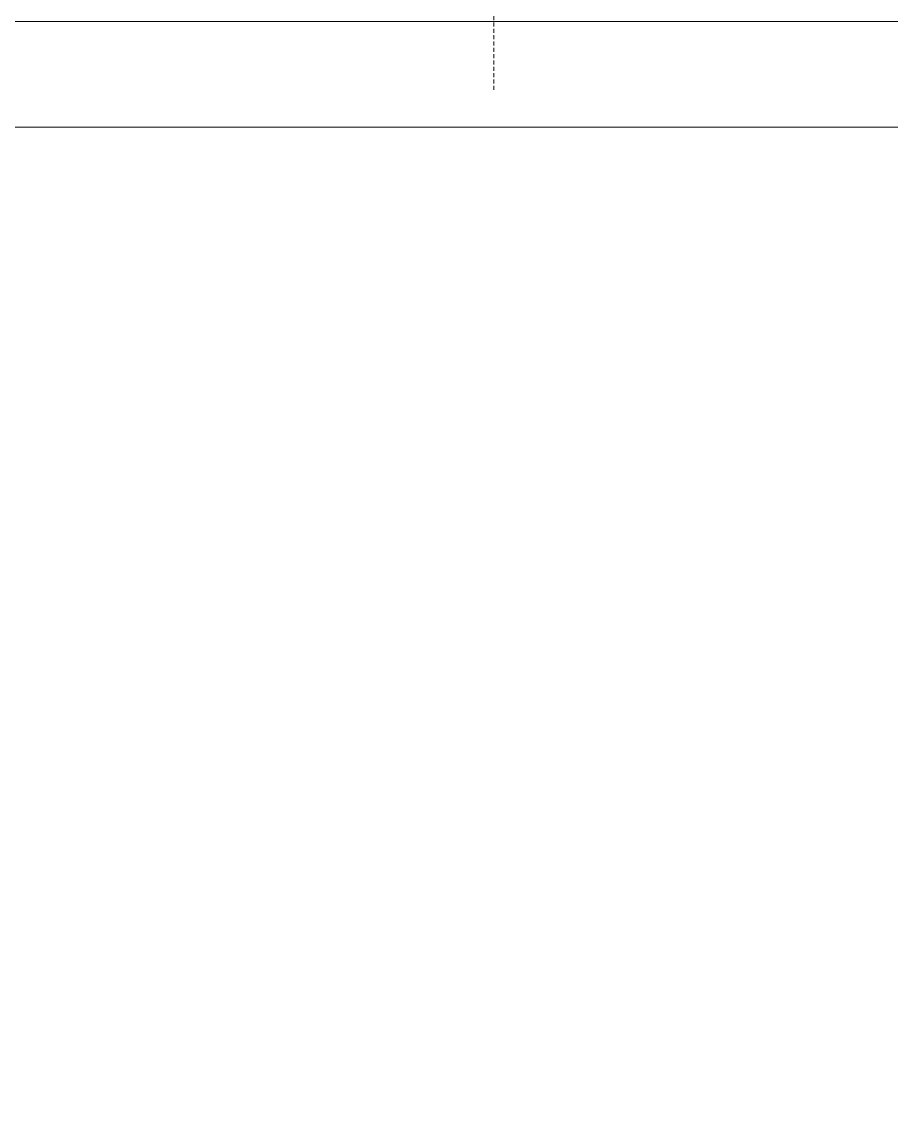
# Model space of a CAD drawing. Header units: millimetres. Extents: x -853228 to -774597, y -17231 to 22435.
# Drawn here: x -807606 to -807194, y 7432 to 7944 of the extents above; entities that cross this region are included whole.
import ezdxf

# ---------------------------------------------------------------- set-up
doc = ezdxf.new("R2010")
doc.units = ezdxf.units.MM
doc.linetypes.add('DPA_Hidden 50', pattern=[3, 2, -1])
for name, color, linetype, lineweight in [('A-CLNG', 2, 'Continuous', 9), ('A-CLNG-PATT', 2, 'Continuous', 9), ('A-DETL', 1, 'Continuous', 70), ('A-GLAZ-CURT', 2, 'Continuous', 9)]:
    doc.layers.add(name, color=color, linetype=linetype, lineweight=lineweight)

# ---------------------------------------------------------------- blocks, each defined once
blk = doc.blocks.new('PPLS-PP19_Custom Tile Pattern - Custom Tile Pattern-V50-4261-01 ENLARGED UPPER PLATFORM LEVEL - REFLECTED CEILING PLAN - SHEET 2')
at = {"layer": 'A-GLAZ-CURT'}
for p, q in [((-300, 0), (300, 0)), ((300, 0), (-300, 0)), ((195.99, 0), (213.31, 0)), ((213.31, 0), (195.99, 0)), ((230.06, 0), (300, 0)), ((-300, -50), (300, -50)), ((300, -50), (-300, -50))]:
    blk.add_line(p, q, dxfattribs=at)
for points, knots in [([(136.44, 0), (121.66, 0), (86.93, 0), (51.16, 0), (31.18, 0)], [-106.750556, -106.750556, -106.750556, -106.750556, -59.610984, 0, 0, 0, 0]), ([(168.37, 0), (167.68, 0), (162.47, 0), (147.02, 0), (109.77, 0), (76.86, 0), (57.82, 0), (46.51, 0), (41.18, 0), (36.02, 0), (35.54, 0), (35.54, 0)], [-543.375029, -543.375029, -543.375029, -543.375029, -530.793311, -458.593899, -401.860199, -357.622665, -341.267687, -334.000314, -326.15566, -319.318397, -317.489778, -317.489778, -317.489778, -317.489778]), ([(96.99, 0), (97.21, 0), (100.44, 0), (108.97, 0), (120.79, 0), (139.94, 0), (163.31, 0), (185.23, 0), (193.62, 0), (194.69, 0), (194.79, 0)], [-2247.281247, -2247.281247, -2247.281247, -2247.281247, -2233.599744, -2052.234781, -1843.028543, -1530.39897, -1095.004608, -529.74427, -295.064701, -265.121568, -265.121568, -265.121568, -265.121568]), ([(114.39, 0), (114.2, 0), (112.08, 0), (105.89, 0), (98.87, 0), (97.02, 0)], [-8148.58938, -8148.58938, -8148.58938, -8148.58938, -8105.191388, -7723.759874, -7575.105152, -7575.105152, -7575.105152, -7575.105152]), ([(97.06, 0), (107.78, 0), (125.23, 0), (132.42, 0), (134.6, 0)], [-240.000754, -240.000754, -240.000754, -240.000754, -194.761443, -152.241002, -152.241002, -152.241002, -152.241002]), ([(97.61, 0), (111.16, 0), (124.77, 0), (138.28, 0), (138.53, 0)], [-333.215778, -333.215778, -333.215778, -333.215778, -291.370682, -290.5735, -290.5735, -290.5735, -290.5735]), ([(98.07, 0), (99.37, 0), (108.21, 0), (116.36, 0), (128.63, 0), (128.95, 0)], [-67.897822, -67.897822, -67.897822, -67.897822, -63.759246, -39.050993, -35.895543, -35.895543, -35.895543, -35.895543]), ([(129.02, 0), (129.02, 0), (124.41, 0), (122.35, 0), (114.96, 0), (108.04, 0), (103.09, 0)], [-35.386604, -35.386604, -35.386604, -35.386604, -31.430235, -22.807238, -15.488593, 0, 0, 0, 0]), ([(157.9, 0), (156.77, 0), (151.67, 0), (143.29, 0), (134.04, 0), (126.24, 0), (118.6, 0), (114.23, 0), (111.98, 0), (105.66, 0), (105.23, 0), (105.23, 0)], [-10292.955006, -10292.955006, -10292.955006, -10292.955006, -10098.273015, -9847.788484, -9677.714971, -9567.007022, -9453.21225, -9220.200448, -9012.77275, -8966.157302, -8929.495943, -8929.495943, -8929.495943, -8929.495943]), ([(105.26, 0), (105.52, 0), (111.01, 0), (112.65, 0), (113.59, 0)], [-8920.561005, -8920.561005, -8920.561005, -8920.561005, -8814.835624, -8577.462505, -8577.462505, -8577.462505, -8577.462505]), ([(128.58, 0), (128.8, 0), (130.16, 0), (139.26, 0), (152.67, 0), (161.24, 0), (162.19, 0), (162.75, 0)], [-633.326174, -633.326174, -633.326174, -633.326174, -627.736123, -618.981161, -602.094757, -592.980799, -581.414464, -581.414464, -581.414464, -581.414464]), ([(137.1, 0), (136, 0), (133.64, 0), (129.87, 0), (129.11, 0)], [-670.405967, -670.405967, -670.405967, -670.405967, -651.020627, -640.742133, -640.742133, -640.742133, -640.742133]), ([(193.8, 0), (193.33, 0), (190.11, 0), (183.13, 0), (171, 0), (161.95, 0), (161.28, 0), (158.35, 0), (157.85, 0), (157.77, 0)], [-11665.349007, -11665.349007, -11665.349007, -11665.349007, -11565.880756, -11105.624034, -10839.086983, -10768.332124, -10666.779182, -10580.760289, -10550.278881, -10550.278881, -10550.278881, -10550.278881]), ([(300, 0), (286.53, 0), (254.22, 0), (207.11, 0), (177.41, 0), (159.34, 0), (158.33, 0), (158.3, 0)], [-285.253232, -285.253232, -285.253232, -285.253232, -244.693688, -187.987675, -143.776725, -129.632772, -123.352749, -123.352749, -123.352749, -123.352749]), ([(159.07, 0), (159.13, 0), (160.84, 0), (165.21, 0), (174.15, 0), (185.98, 0), (208.82, 0), (219.42, 0), (230.06, 0)], [-115.643202, -115.643202, -115.643202, -115.643202, -114.681583, -87.660824, -65.295536, -41.623857, -24.459831, 0, 0, 0, 0]), ([(162.75, 0), (165.4, 0), (170.91, 0), (172.61, 0), (172.61, 0)], [-111.264224, -111.264224, -111.264224, -111.264224, -56.742688, -19.085662, -19.085662, -19.085662, -19.085662]), ([(234.91, 0), (232.46, 0), (226.12, 0), (221.1, 0), (200.27, 0), (182.99, 0), (174.27, 0), (169.67, 0), (168.99, 0)], [-9350.374165, -9350.374165, -9350.374165, -9350.374165, -9221.510254, -9016.44624, -8717.832359, -8253.978395, -8152.463617, -8069.855175, -8069.855175, -8069.855175, -8069.855175]), ([(215.22, 0), (214.62, 0), (210.55, 0), (203.98, 0), (187.54, 0), (175.3, 0), (169.49, 0)], [-203.825446, -203.825446, -203.825446, -203.825446, -198.527383, -184.406837, -162.427601, -142.916156, -142.916156, -142.916156, -142.916156]), ([(171.51, 0), (176.48, 0), (193.23, 0), (201.73, 0), (208.81, 0), (213.51, 0), (226.71, 0), (234.92, 0)], [-7971.819559, -7971.819559, -7971.819559, -7971.819559, -7784.112253, -7606.717214, -7289.299508, -7042.621073, -6660.473425, -6660.473425, -6660.473425, -6660.473425]), ([(172.07, 0), (177.66, 0), (187.87, 0), (201.08, 0), (207.47, 0), (213.96, 0), (215.11, 0)], [-255.364076, -255.364076, -255.364076, -255.364076, -237.955587, -223.92608, -215.862851, -208.75215, -208.75215, -208.75215, -208.75215]), ([(300, 0), (288.22, 0), (262, 0), (230.43, 0), (219.94, 0), (219.02, 0)], [-12528.858583, -12528.858583, -12528.858583, -12528.858583, -11905.454923, -11162.864862, -10856.732305, -10856.732305, -10856.732305, -10856.732305]), ([(219.9, 0), (220.86, 0), (225.01, 0), (231.17, 0), (234.93, 0)], [-10670.940496, -10670.940496, -10670.940496, -10670.940496, -10511.382485, -10228.038349, -10228.038349, -10228.038349, -10228.038349]), ([(235.49, 0), (236.98, 0), (249.55, 0), (266.73, 0), (281.71, 0), (291.71, 0), (296.52, 0), (297.86, 0), (298.09, 0)], [-6651.550015, -6651.550015, -6651.550015, -6651.550015, -6582.165592, -6068.460911, -5766.029927, -5566.724884, -5280.360606, -5199.253518, -5199.253518, -5199.253518, -5199.253518]), ([(235.79, 0), (239.5, 0), (244.08, 0), (246.54, 0), (246.96, 0)], [-10206.460975, -10206.460975, -10206.460975, -10206.460975, -9925.173265, -9834.877357, -9834.877357, -9834.877357, -9834.877357]), ([(247.1, 0), (246.76, 0), (245.04, 0), (240.67, 0), (236.72, 0), (236.05, 0)], [-9649.085549, -9649.085549, -9649.085549, -9649.085549, -9581.591397, -9406.094246, -9370.397836, -9370.397836, -9370.397836, -9370.397836]), ([(284.76, 0), (284.76, 0), (285.09, 0), (287.47, 0), (293.59, 0), (297.76, 0), (300, 0)], [-4110.630118, -4110.630118, -4110.630118, -4110.630118, -4053.389046, -3959.664717, -3862.421465, -3746.95702, -3746.95702, -3746.95702, -3746.95702]), ([(297.38, 0), (295.84, 0), (291.62, 0), (285.38, 0), (284.87, 0)], [-4803.172655, -4803.172655, -4803.172655, -4803.172655, -4358.271401, -4143.037883, -4143.037883, -4143.037883, -4143.037883])]:
    blk.add_open_spline(points, degree=3, knots=knots, dxfattribs=at)
for points in [[(168.74, 0), (168.74, 0), (169.81, 0), (171.51, 0)], [(195.11, 0), (194.91, 0), (194.44, 0), (193.8, 0)]]:
    blk.add_open_spline(points, degree=3, dxfattribs=at)
blk = doc.blocks.new('PPLS-PP19_Custom Tile Pattern - Custom Tile Pattern-V51-4261-01 ENLARGED UPPER PLATFORM LEVEL - REFLECTED CEILING PLAN - SHEET 2')
at = {"layer": 'A-GLAZ-CURT'}
for p, q in [((-300, 0), (300, 0)), ((300, 0), (-300, 0)), ((-293.07, 0), (-275.75, 0)), ((-275.75, 0), (-293.07, 0)), ((-222.32, 0), (-205, 0)), ((-205, 0), (-222.32, 0)), ((-300, -50), (300, -50)), ((300, -50), (-300, -50))]:
    blk.add_line(p, q, dxfattribs=at)
at = {"layer": 'A-GLAZ-CURT', "flags": 128}
for points in [[(-300, 0), (-291.56, 0), (-283.3, 0), (-275.2, 0), (-267.26, 0), (-259.45, 0), (-251.77, 0), (-244.2, 0), (-236.74, 0), (-229.36, 0), (-222.06, 0), (-214.83, 0), (-207.71, 0), (-200.76, 0), (-194.02, 0), (-187.54, 0), (-181.38, 0), (-175.58, 0), (-170.25, 0), (-165.64, 0), (-162.01, 0), (-159.53, 0), (-158.29, 0)], [(-125.17, 0), (-128.55, 0), (-134.16, 0), (-140.03, 0), (-145.5, 0), (-150.63, 0), (-155.53, 0), (-160.27, 0), (-164.95, 0), (-169.65, 0), (-174.47, 0), (-179.49, 0), (-184.81, 0), (-190.44, 0), (-196.37, 0), (-202.58, 0), (-209.04, 0), (-215.73, 0), (-222.63, 0), (-229.72, 0), (-236.97, 0), (-244.39, 0), (-251.96, 0), (-259.67, 0), (-267.51, 0), (-275.48, 0), (-283.55, 0), (-291.73, 0), (-300, 0)], [(-157.46, 0), (-154.52, 0), (-149.42, 0), (-141.84, 0), (-132.81, 0), (-126.08, 0)]]:
    blk.add_lwpolyline(points, dxfattribs=at)
at = {"layer": 'A-GLAZ-CURT'}
for points, knots in [([(-300, 0), (-284.65, 0), (-236.57, 0), (-192.04, 0), (-164.19, 0), (-158.58, 0)], [-5323.127839, -5323.127839, -5323.127839, -5323.127839, -4502.809032, -2700.551212, -2217.969933, -2217.969933, -2217.969933, -2217.969933]), ([(-89.3, 0), (-101.9, 0), (-137.66, 0), (-202.69, 0), (-262.56, 0), (-294.48, 0), (-300, 0)], [-18663.623344, -18663.623344, -18663.623344, -18663.623344, -17136.203329, -15131.813646, -13729.592194, -13439.944408, -13439.944408, -13439.944408, -13439.944408]), ([(-159.21, 0), (-159.55, 0), (-163.36, 0), (-174.02, 0), (-185.59, 0), (-209.77, 0), (-232.01, 0), (-255.22, 0), (-262.59, 0), (-264.9, 0), (-265.4, 0)], [-2257.973564, -2257.973564, -2257.973564, -2257.973564, -2237.412286, -2029.680487, -1755.085331, -1400.429864, -858.079193, -543.655514, -208.940337, 0, 0, 0, 0]), ([(-258.6, 0), (-257.91, 0), (-254.26, 0), (-242.92, 0), (-232.76, 0), (-227.27, 0)], [-5722.54675, -5722.54675, -5722.54675, -5722.54675, -5657.471696, -5413.335975, -5108.045086, -5108.045086, -5108.045086, -5108.045086]), ([(-227.29, 0), (-228.25, 0), (-231.84, 0), (-233.46, 0), (-234, 0)], [-900.070533, -900.070533, -900.070533, -900.070533, -846.069444, -682.911962, -682.911962, -682.911962, -682.911962]), ([(-233.49, 0), (-233.44, 0), (-232.38, 0), (-231.15, 0), (-227.86, 0), (-227.8, 0)], [-455.274641, -455.274641, -455.274641, -455.274641, -440.605512, -119.536984, -113.81866, -113.81866, -113.81866, -113.81866]), ([(-227.19, 0), (-225.58, 0), (-220.7, 0), (-213.1, 0), (-200.2, 0), (-185.8, 0), (-172.42, 0), (-160.64, 0), (-158.69, 0)], [-5106.589556, -5106.589556, -5106.589556, -5106.589556, -5017.494783, -4832.723979, -4666.091899, -4349.945572, -4000.813434, -3879.041757, -3879.041757, -3879.041757, -3879.041757]), ([(-133.82, 0), (-135.51, 0), (-137.8, 0), (-149.31, 0), (-162.01, 0), (-177.91, 0), (-199.46, 0), (-215.44, 0), (-225.49, 0), (-226.73, 0)], [-2731.647847, -2731.647847, -2731.647847, -2731.647847, -2418.507304, -2308.929706, -2113.765672, -1763.376603, -1422.553702, -978.033455, -910.549282, -910.549282, -910.549282, -910.549282]), ([(-223.63, 0), (-219.39, 0), (-206.17, 0), (-188.58, 0), (-171.16, 0), (-162.11, 0), (-158.24, 0)], [-5463.295695, -5463.295695, -5463.295695, -5463.295695, -5161.076232, -4739.070012, -4465.409639, -4259.902252, -4259.902252, -4259.902252, -4259.902252]), ([(-158.24, 0), (-144.25, 0), (-126.46, 0), (-110.8, 0), (-99.5, 0), (-91.46, 0)], [-2208.119805, -2208.119805, -2208.119805, -2208.119805, -1002.059161, -460.363443, 0, 0, 0, 0]), ([(-137.88, 0), (-140.56, 0), (-147.66, 0), (-147.69, 0), (-155.08, 0), (-158.1, 0)], [-3187.727384, -3187.727384, -3187.727384, -3187.727384, -2919.378265, -2477.344047, -2281.459998, -2281.459998, -2281.459998, -2281.459998]), ([(-157.64, 0), (-155.76, 0), (-148.09, 0), (-136.84, 0), (-127.33, 0), (-124.19, 0), (-123.43, 0), (-123.28, 0)], [-4249.229985, -4249.229985, -4249.229985, -4249.229985, -4149.119819, -3839.893365, -3647.167523, -3488.92562, -3439.852845, -3439.852845, -3439.852845, -3439.852845]), ([(-152.35, 0), (-151.03, 0), (-147.71, 0), (-143.57, 0), (-138.62, 0)], [-3494.978217, -3494.978217, -3494.978217, -3494.978217, -3371.022232, -3227.460399, -3227.460399, -3227.460399, -3227.460399]), ([(-118.78, 0), (-121.86, 0), (-126.28, 0), (-136.96, 0), (-147.46, 0), (-150.03, 0), (-150.57, 0)], [-5938.474035, -5938.474035, -5938.474035, -5938.474035, -5700.061948, -5508.838257, -5298.784692, -5196.16478, -5196.16478, -5196.16478, -5196.16478]), ([(-150.34, 0), (-150.07, 0), (-147.75, 0), (-142.6, 0), (-127.26, 0), (-107.3, 0), (-90.42, 0), (-75.26, 0), (-68.41, 0), (-65.12, 0), (-63.63, 0)], [-4948.728362, -4948.728362, -4948.728362, -4948.728362, -4883.323924, -4440.880425, -4054.690705, -3793.097032, -3402.597032, -3144.956779, -3050.982048, -2969.237017, -2969.237017, -2969.237017, -2969.237017]), ([(-26.75, 0), (-27.82, 0), (-36.18, 0), (-53.55, 0), (-78.2, 0), (-110.94, 0), (-130.52, 0), (-147.74, 0), (-149.07, 0)], [-8718.362214, -8718.362214, -8718.362214, -8718.362214, -8532.293389, -8073.216054, -7508.296369, -7004.680444, -6449.282163, -6277.220794, -6277.220794, -6277.220794, -6277.220794]), ([(-148.23, 0), (-146.94, 0), (-140.15, 0), (-137.28, 0), (-133.93, 0), (-128.78, 0), (-126.5, 0)], [-6162.058746, -6162.058746, -6162.058746, -6162.058746, -6017.569127, -5560.701257, -5364.112219, -5231.017328, -5231.017328, -5231.017328, -5231.017328]), ([(-89.75, 0), (-93.82, 0), (-105.51, 0), (-122.65, 0), (-139.03, 0), (-146.11, 0), (-146.95, 0)], [-1611.312725, -1611.312725, -1611.312725, -1611.312725, -1374.161226, -945.742622, -741.901385, -489.130243, -489.130243, -489.130243, -489.130243]), ([(-146.69, 0), (-146.59, 0), (-145.49, 0), (-135.69, 0), (-128.29, 0), (-125.15, 0)], [-420.34245, -420.34245, -420.34245, -420.34245, -406.956646, -290.263673, 0, 0, 0, 0]), ([(-127.41, 0), (-131.63, 0), (-133.16, 0), (-134.09, 0), (-134.15, 0)], [-8540.990293, -8540.990293, -8540.990293, -8540.990293, -8266.114998, -8246.473386, -8246.473386, -8246.473386, -8246.473386]), ([(-134.15, 0), (-133.32, 0), (-130.31, 0), (-117.33, 0), (-92.04, 0), (-74.02, 0), (-62.74, 0), (-60.36, 0), (-59.97, 0)], [-7657.439573, -7657.439573, -7657.439573, -7657.439573, -7293.749979, -6839.55839, -6236.997189, -5713.340575, -5140.470607, -5006.787413, -5006.787413, -5006.787413, -5006.787413]), ([(-120.13, 0), (-120.14, 0), (-120.24, 0), (-121.3, 0), (-129.25, 0), (-133.82, 0)], [-2933.992132, -2933.992132, -2933.992132, -2933.992132, -2920.575025, -2840.280255, -2731.647847, -2731.647847, -2731.647847, -2731.647847]), ([(-113.43, 0), (-113.44, 0), (-113.96, 0), (-119.73, 0), (-125.43, 0), (-127.03, 0), (-127.41, 0)], [-328.499627, -328.499627, -328.499627, -328.499627, -282.672656, -98.539552, -24.539552, 0, 0, 0, 0]), ([(-126.5, 0), (-122.44, 0), (-108.71, 0), (-86.68, 0), (-63.44, 0), (-54.4, 0), (-48.53, 0), (-33.47, 0), (-26.03, 0), (-21.22, 0)], [-5231.017328, -5231.017328, -5231.017328, -5231.017328, -4994.692869, -4542.524482, -4008.285538, -3689.699207, -3546.54457, -3315.260113, -2989.152759, -2989.152759, -2989.152759, -2989.152759]), ([(-125.15, 0), (-124.93, 0), (-121.96, 0), (-113.01, 0), (-98.9, 0), (-85.29, 0), (-71.67, 0), (-65.93, 0), (-65.07, 0)], [-3362.7396, -3362.7396, -3362.7396, -3362.7396, -3342.215224, -3074.362186, -2902.289527, -2605.247022, -2322.099534, -2241.8264, -2241.8264, -2241.8264, -2241.8264]), ([(-122.08, 0), (-122.01, 0), (-121.69, 0), (-121.2, 0), (-120.88, 0)], [-3136.336417, -3136.336417, -3136.336417, -3136.336417, -3110.304437, -3035.164275, -3035.164275, -3035.164275, -3035.164275]), ([(-36.33, 0), (-36.43, 0), (-37.27, 0), (-45.02, 0), (-46.13, 0), (-60.59, 0), (-81.23, 0), (-99.51, 0), (-114.02, 0), (-117.28, 0), (-118.78, 0)], [-1855.773136, -1855.773136, -1855.773136, -1855.773136, -1810.870157, -1672.078046, -1405.135169, -1060.00838, -740.068933, -229.489605, -116.330425, 0, 0, 0, 0]), ([(-117.74, 0), (-117.19, 0), (-114.78, 0), (-113.43, 0), (-113.43, 0)], [-821.249067, -821.249067, -821.249067, -821.249067, -394.672656, -330.879064, -330.879064, -330.879064, -330.879064]), ([(-36.62, 0), (-36.62, 0), (-40.35, 0), (-44.32, 0), (-58.97, 0), (-85.2, 0), (-107.61, 0), (-116.56, 0), (-117.56, 0)], [-4069.478503, -4069.478503, -4069.478503, -4069.478503, -3858.647035, -3538.256648, -2842.901703, -2193.204658, -1433.981041, -985.49888, -985.49888, -985.49888, -985.49888]), ([(-115.82, 0), (-114.96, 0), (-110.41, 0), (-99.64, 0), (-92.02, 0), (-90.05, 0)], [-5724.064692, -5724.064692, -5724.064692, -5724.064692, -5430.283136, -5103.229623, -4993.333029, -4993.333029, -4993.333029, -4993.333029]), ([(9.32, 0), (9.08, 0), (7.65, 0), (2.57, 0), (-12.23, 0), (-25.64, 0), (-40, 0), (-56.24, 0), (-75.59, 0), (-94, 0), (-112.01, 0), (-114.94, 0), (-115.63, 0)], [-2922.926651, -2922.926651, -2922.926651, -2922.926651, -2882.788014, -2720.818881, -2518.50168, -2125.455881, -1792.521578, -1466.981642, -1208.454564, -789.402658, -501.969187, -243.577221, -243.577221, -243.577221, -243.577221]), ([(-91.46, 0), (-90.09, 0), (-84.7, 0), (-77.43, 0), (-72.73, 0), (-72.64, 0), (-72.64, 0)], [-19832.387487, -19832.387487, -19832.387487, -19832.387487, -19753.885894, -19541.04734, -19478.625389, -19471.062469, -19471.062469, -19471.062469, -19471.062469]), ([(-89.32, 0), (-86.07, 0), (-68.98, 0), (-46.06, 0), (-26.05, 0), (-20.53, 0)], [-4979.605671, -4979.605671, -4979.605671, -4979.605671, -4799.173296, -4065.652676, -3775.446925, -3775.446925, -3775.446925, -3775.446925]), ([(-72.93, 0), (-75.51, 0), (-80.85, 0), (-86.96, 0), (-89.14, 0)], [-19442.345229, -19442.345229, -19442.345229, -19442.345229, -18935.241197, -18670.125109, -18670.125109, -18670.125109, -18670.125109]), ([(-63.96, 0), (-64.13, 0), (-72.5, 0), (-80.63, 0), (-86.16, 0)], [-2171.769325, -2171.769325, -2171.769325, -2171.769325, -2007.031671, -1681.3698, -1681.3698, -1681.3698, -1681.3698]), ([(-29.03, 0), (-33.97, 0), (-43.74, 0), (-56.37, 0), (-71.66, 0), (-77.83, 0), (-82.66, 0), (-83.28, 0), (-83.28, 0)], [-2680.714891, -2680.714891, -2680.714891, -2680.714891, -2413.671296, -2161.752162, -2006.592567, -1646.621388, -1424.436217, -1393.971743, -1393.971743, -1393.971743, -1393.971743]), ([(-83.28, 0), (-83.28, 0), (-82.91, 0), (-76.14, 0), (-62.97, 0), (-48.14, 0), (-36.49, 0), (-33.57, 0), (-29.94, 0), (-28.57, 0)], [-1393.4169, -1393.4169, -1393.4169, -1393.4169, -1353.722004, -1274.333717, -1073.56893, -651.549973, -296.515819, -83.513472, 0, 0, 0, 0])]:
    blk.add_open_spline(points, degree=3, knots=knots, dxfattribs=at)
for points in [[(-227.27, 0), (-226.22, 0), (-224.99, 0), (-223.63, 0)], [(-86.16, 0), (-87.2, 0), (-88.25, 0), (-89.3, 0)]]:
    blk.add_open_spline(points, degree=3, dxfattribs=at)
blk = doc.blocks.new('*U470')
at = {"layer": 'A-CLNG'}
for p, q in [((-4746.61, 4315.01), (-12525, 4315.01)), ((-12525, 4315.01), (-4746.61, 4315.01))]:
    blk.add_line(p, q, dxfattribs=at)
at = {"layer": 'A-GLAZ-CURT', "rotation": 180}
for name, p in [('PPLS-PP19_Custom Tile Pattern - Custom Tile Pattern-V51-4261-01 ENLARGED UPPER PLATFORM LEVEL - REFLECTED CEILING PLAN - SHEET 2', (-6000.06, 4315)), ('PPLS-PP19_Custom Tile Pattern - Custom Tile Pattern-V50-4261-01 ENLARGED UPPER PLATFORM LEVEL - REFLECTED CEILING PLAN - SHEET 2', (-5400.06, 4315))]:
    blk.add_blockref(name, p, dxfattribs=at)
blk = doc.blocks.new('C-1-PP19-AR-4261-01-B_20250910-022855_EXDIM')
at = {"layer": 'A-DETL', "color": 55, "linetype": 'DPA_Hidden 50', "lineweight": 9}
blk.add_line((-5699.95, 4332.65), (-5699.95, 5632.65), dxfattribs=at)
at = {"layer": 'A-DETL', "lineweight": 9}
for p, q in [((-1177.39, 4365), (-12525, 4365)), ((-12525, 4315), (-1177.39, 4315))]:
    blk.add_line(p, q, dxfattribs=at)

msp = doc.modelspace()

# ---------------------------------------------------------------- hatches: boundary and pattern name
at = {"layer": 'A-CLNG-PATT', "lineweight": 25}
h = msp.add_hatch(dxfattribs=at)
h.set_pattern_fill('FP_11', color=256, style=0, pattern_type=2)
h.set_pattern_definition([(90, (-814207.4, 7211.5), (3600, -2e-13), [1200, 0]), (90, (-817807.4, 7211.5), (3600, -2e-13), [1200, 0]), (0, (-817807.4, 8336.5), (0, -1200), [3600, 0]), (0, (-817807.4, 7286.5), (0, -1200), [3600, 0])])
h.paths.add_polyline_path([(-814207.37, 4129.03), (-806428.99, 4129.03), (-806429.94, 7894.02), (-814207.37, 7894.02), (-814207.37, 4494.02)])

# ---------------------------------------------------------------- block references
for name in ['C-1-PP19-AR-4261-01-B_20250910-022855_EXDIM', '*U470']:
    msp.add_blockref(name, (-801682.37, 3579.02))

doc.saveas('drawing.dxf')
